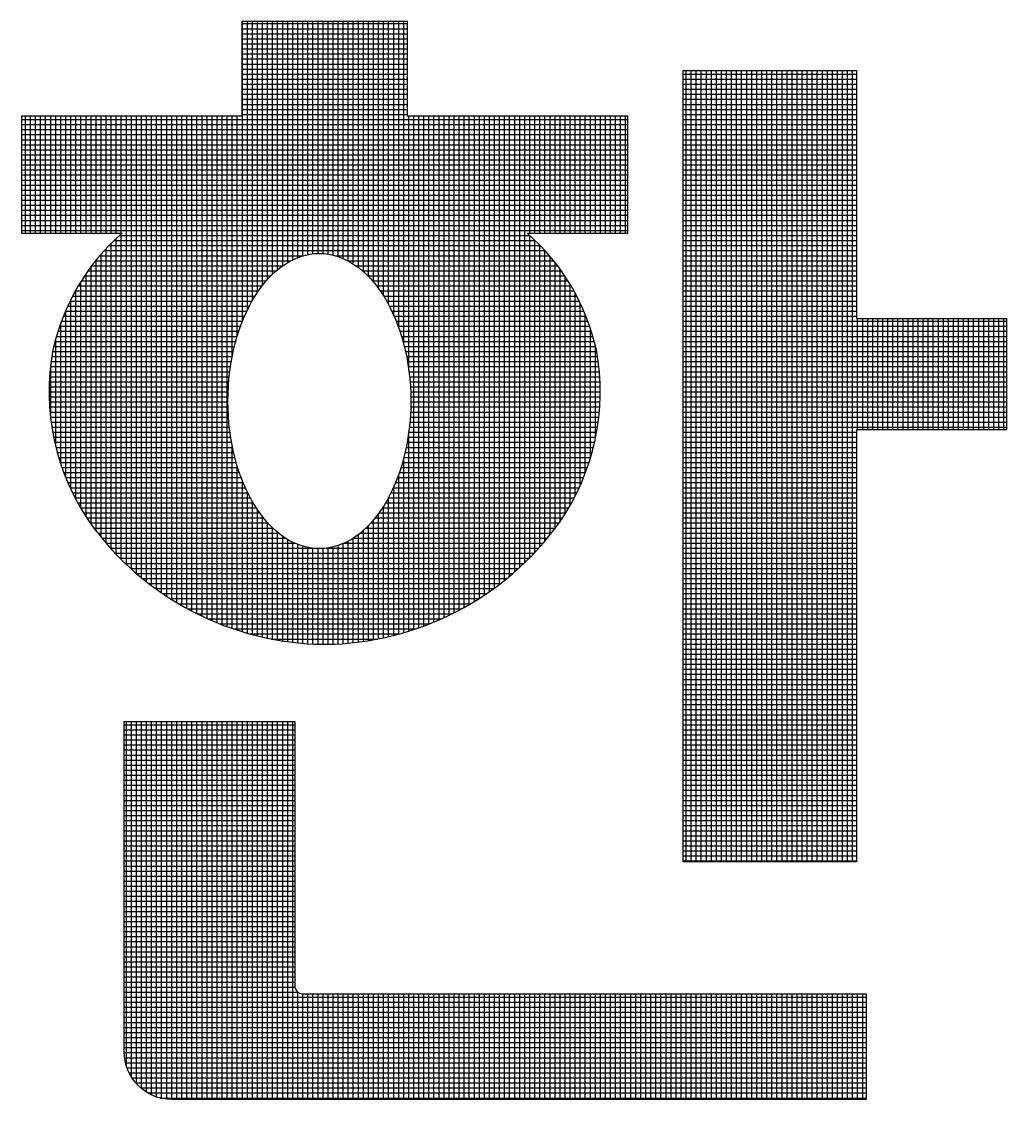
# Model space of a CAD drawing. Extents: x 0 to 841, y 0 to 594.
# Drawn here: x 719.022 to 722.348, y 100.832 to 104.472 of the extents above; entities that cross this region are included whole.
import ezdxf

# ---------------------------------------------------------------- set-up
doc = ezdxf.new("R2010")
doc.units = 0
doc.header["$LTSCALE"] = 7
doc.header["$MEASUREMENT"] = 0
doc.layers.add('한국지역난방기술주식회사 CI', color=7, linetype='Continuous')

# ---------------------------------------------------------------- blocks, each defined once
blk = doc.blocks.new('기술주CI')
at = {"layer": '한국지역난방기술주식회사 CI', "linetype": 'Continuous'}
for p, q in [((1114.3898, 145.542), (1115.4327, 145.542)), ((1114.3932, 143.668), (1114.3932, 145.5551)), ((1114.425, 143.7402), (1114.425, 145.5551)), ((1114.4568, 143.8), (1114.4568, 145.5551)), ((1114.4885, 143.8509), (1114.4885, 145.5551)), ((1114.5203, 143.8946), (1114.5203, 145.5551)), ((1114.552, 143.9325), (1114.552, 145.5551)), ((1114.5837, 143.9652), (1114.5837, 145.5551)), ((1114.6155, 143.9935), (1114.6155, 145.5551)), ((1114.6473, 144.0178), (1114.6473, 145.5551)), ((1114.679, 144.0385), (1114.679, 145.5551)), ((1114.7107, 144.0556), (1114.7107, 145.5551)), ((1114.7425, 144.0696), (1114.7425, 145.5551)), ((1114.7742, 144.0805), (1114.7742, 145.5551)), ((1114.806, 144.0884), (1114.806, 145.5551)), ((1114.8378, 144.0934), (1114.8378, 145.5551)), ((1114.8695, 144.0956), (1114.8695, 145.5551)), ((1114.9012, 144.0949), (1114.9012, 145.5551)), ((1114.933, 144.0914), (1114.933, 145.5551)), ((1114.9648, 144.0851), (1114.9648, 145.5551)), ((1114.9965, 144.0758), (1114.9965, 145.5551)), ((1115.0283, 144.0635), (1115.0283, 145.5551)), ((1115.06, 144.048), (1115.06, 145.5551)), ((1115.0917, 144.0293), (1115.0917, 145.5551)), ((1115.1235, 144.007), (1115.1235, 145.5551)), ((1115.1553, 143.9808), (1115.1553, 145.5551)), ((1115.187, 143.9505), (1115.187, 145.5551)), ((1115.2188, 143.9155), (1115.2188, 145.5551)), ((1115.2505, 143.875), (1115.2505, 145.5551)), ((1115.2822, 143.8281), (1115.2822, 145.5551)), ((1115.314, 143.7733), (1115.314, 145.5551)), ((1115.3458, 143.7083), (1115.3458, 145.5551)), ((1115.3775, 143.6286), (1115.3775, 145.5551)), ((1115.4092, 143.5246), (1115.4092, 145.5551)), ((1114.3898, 145.5103), (1115.4327, 145.5103)), ((1114.3898, 145.4785), (1115.4327, 145.4785)), ((1114.3898, 145.4468), (1115.4327, 145.4468)), ((1114.3898, 145.415), (1115.4327, 145.415)), ((1114.3898, 145.3832), (1115.4327, 145.3832)), ((1114.3898, 145.3515), (1115.4327, 145.3515)), ((1114.3898, 145.3198), (1115.4327, 145.3198)), ((1114.3898, 145.288), (1115.4327, 145.288)), ((1114.3898, 145.2562), (1115.4327, 145.2562)), ((1114.3898, 145.2245), (1115.4327, 145.2245)), ((1117.1689, 145.2245), (1118.2588, 145.2245)), ((1117.1872, 140.2658), (1117.1872, 145.2477)), ((1117.219, 140.2658), (1117.219, 145.2477)), ((1117.2508, 140.2658), (1117.2508, 145.2477)), ((1117.2825, 140.2658), (1117.2825, 145.2477)), ((1117.3142, 140.2658), (1117.3142, 145.2477)), ((1117.346, 140.2658), (1117.346, 145.2477)), ((1117.3778, 140.2658), (1117.3778, 145.2477)), ((1117.4095, 140.2658), (1117.4095, 145.2477)), ((1117.4413, 140.2658), (1117.4413, 145.2477)), ((1117.473, 140.2658), (1117.473, 145.2477)), ((1117.5047, 140.2658), (1117.5047, 145.2477)), ((1117.5365, 140.2658), (1117.5365, 145.2477)), ((1117.5683, 140.2658), (1117.5683, 145.2477)), ((1117.6, 140.2658), (1117.6, 145.2477)), ((1117.6318, 140.2658), (1117.6318, 145.2477)), ((1117.6635, 140.2658), (1117.6635, 145.2477)), ((1117.6952, 140.2658), (1117.6952, 145.2477)), ((1117.727, 140.2658), (1117.727, 145.2477)), ((1117.7588, 140.2658), (1117.7588, 145.2477)), ((1117.7905, 140.2658), (1117.7905, 145.2477)), ((1117.8222, 140.2658), (1117.8222, 145.2477)), ((1117.854, 140.2658), (1117.854, 145.2477)), ((1117.8857, 140.2658), (1117.8857, 145.2477)), ((1117.9175, 140.2658), (1117.9175, 145.2477)), ((1117.9493, 140.2658), (1117.9493, 145.2477)), ((1117.981, 140.2658), (1117.981, 145.2477)), ((1118.0127, 140.2658), (1118.0127, 145.2477)), ((1118.0445, 140.2658), (1118.0445, 145.2477)), ((1118.0763, 140.2658), (1118.0763, 145.2477)), ((1118.108, 140.2658), (1118.108, 145.2477)), ((1118.1398, 140.2658), (1118.1398, 145.2477)), ((1118.1715, 140.2658), (1118.1715, 145.2477)), ((1118.2032, 140.2658), (1118.2032, 145.2477)), ((1118.235, 140.2658), (1118.235, 145.2477)), ((1114.3898, 145.1928), (1115.4327, 145.1928)), ((1114.3898, 145.161), (1115.4327, 145.161)), ((1117.1689, 145.1928), (1118.2588, 145.1928)), ((1117.1689, 145.161), (1118.2588, 145.161)), ((1114.3898, 145.1292), (1115.4327, 145.1292)), ((1114.3898, 145.0975), (1115.4327, 145.0975)), ((1114.3898, 145.0657), (1115.4327, 145.0657)), ((1117.1689, 145.1292), (1118.2588, 145.1292)), ((1117.1689, 145.0975), (1118.2588, 145.0975)), ((1117.1689, 145.0657), (1118.2588, 145.0657)), ((1114.3898, 145.034), (1115.4327, 145.034)), ((1114.3898, 145.0023), (1115.4327, 145.0023)), ((1117.1689, 145.034), (1118.2588, 145.034)), ((1117.1689, 145.0023), (1118.2588, 145.0023)), ((1113.0033, 144.9387), (1116.8192, 144.9387)), ((1113.028, 144.223), (1113.028, 144.9587)), ((1113.0597, 144.223), (1113.0597, 144.9587)), ((1113.0915, 144.223), (1113.0915, 144.9587)), ((1113.1233, 144.223), (1113.1233, 144.9587)), ((1113.155, 144.223), (1113.155, 144.9587)), ((1113.1867, 144.223), (1113.1867, 144.9587)), ((1113.2185, 144.223), (1113.2185, 144.9587)), ((1113.2503, 144.223), (1113.2503, 144.9587)), ((1113.282, 144.223), (1113.282, 144.9587)), ((1113.3138, 144.223), (1113.3138, 144.9587)), ((1113.3455, 144.223), (1113.3455, 144.9587)), ((1113.3772, 144.223), (1113.3772, 144.9587)), ((1113.409, 144.223), (1113.409, 144.9587)), ((1113.4408, 144.223), (1113.4408, 144.9587)), ((1113.4725, 144.223), (1113.4725, 144.9587)), ((1113.5042, 144.223), (1113.5042, 144.9587)), ((1113.536, 144.223), (1113.536, 144.9587)), ((1113.5677, 144.223), (1113.5677, 144.9587)), ((1113.5995, 144.223), (1113.5995, 144.9587)), ((1113.6313, 144.223), (1113.6313, 144.9587)), ((1113.663, 142.1383), (1113.663, 144.9587)), ((1113.6947, 142.109), (1113.6947, 144.9587)), ((1113.7265, 142.081), (1113.7265, 144.9587)), ((1113.7583, 142.0542), (1113.7583, 144.9587)), ((1113.79, 142.0286), (1113.79, 144.9587)), ((1113.8218, 142.0042), (1113.8218, 144.9587)), ((1113.8535, 141.9808), (1113.8535, 144.9587)), ((1113.8852, 141.9585), (1113.8852, 144.9587)), ((1113.917, 141.9371), (1113.917, 144.9587)), ((1113.9488, 141.9167), (1113.9488, 144.9587)), ((1113.9805, 141.8972), (1113.9805, 144.9587)), ((1114.0122, 141.8786), (1114.0122, 144.9587)), ((1114.044, 141.8608), (1114.044, 144.9587)), ((1114.0757, 141.8438), (1114.0757, 144.9587)), ((1114.1075, 141.8276), (1114.1075, 144.9587)), ((1114.1393, 141.8122), (1114.1393, 144.9587)), ((1114.171, 141.7975), (1114.171, 144.9587)), ((1114.2027, 141.7835), (1114.2027, 144.9587)), ((1114.2345, 141.7703), (1114.2345, 144.9587)), ((1114.2662, 141.7577), (1114.2662, 144.9587)), ((1114.298, 141.7458), (1114.298, 144.9587)), ((1114.3298, 143.4506), (1114.3298, 144.9587)), ((1114.3615, 143.5773), (1114.3615, 144.9587)), ((1114.3898, 144.9705), (1115.4327, 144.9705)), ((1115.441, 143.3608), (1115.441, 144.9587)), ((1115.4727, 141.7279), (1115.4727, 144.9587)), ((1115.5045, 141.7387), (1115.5045, 144.9587)), ((1115.5363, 141.7502), (1115.5363, 144.9587)), ((1115.568, 141.7623), (1115.568, 144.9587)), ((1115.5997, 141.7751), (1115.5997, 144.9587)), ((1115.6315, 141.7886), (1115.6315, 144.9587)), ((1115.6633, 141.8029), (1115.6633, 144.9587)), ((1115.695, 141.8178), (1115.695, 144.9587)), ((1115.7268, 141.8335), (1115.7268, 144.9587)), ((1115.7585, 141.85), (1115.7585, 144.9587)), ((1115.7902, 141.8673), (1115.7902, 144.9587)), ((1115.822, 141.8854), (1115.822, 144.9587)), ((1115.8538, 141.9044), (1115.8538, 144.9587)), ((1115.8855, 141.9242), (1115.8855, 144.9587)), ((1115.9172, 141.945), (1115.9172, 144.9587)), ((1115.949, 141.9667), (1115.949, 144.9587)), ((1115.9807, 141.9894), (1115.9807, 144.9587)), ((1116.0125, 142.0132), (1116.0125, 144.9587)), ((1116.0443, 142.038), (1116.0443, 144.9587)), ((1116.076, 142.064), (1116.076, 144.9587)), ((1116.1077, 142.0912), (1116.1077, 144.9587)), ((1116.1395, 142.1197), (1116.1395, 144.9587)), ((1116.1713, 142.1496), (1116.1713, 144.9587)), ((1116.203, 144.223), (1116.203, 144.9587)), ((1116.2348, 144.223), (1116.2348, 144.9587)), ((1116.2665, 144.223), (1116.2665, 144.9587)), ((1116.2982, 144.223), (1116.2982, 144.9587)), ((1116.33, 144.223), (1116.33, 144.9587)), ((1116.3618, 144.223), (1116.3618, 144.9587)), ((1116.3935, 144.223), (1116.3935, 144.9587)), ((1116.4253, 144.223), (1116.4253, 144.9587)), ((1116.457, 144.223), (1116.457, 144.9587)), ((1116.4887, 144.223), (1116.4887, 144.9587)), ((1116.5205, 144.223), (1116.5205, 144.9587)), ((1116.5523, 144.223), (1116.5523, 144.9587)), ((1116.584, 144.223), (1116.584, 144.9587)), ((1116.6157, 144.223), (1116.6157, 144.9587)), ((1116.6475, 144.223), (1116.6475, 144.9587)), ((1116.6792, 144.223), (1116.6792, 144.9587)), ((1116.711, 144.223), (1116.711, 144.9587)), ((1116.7428, 144.223), (1116.7428, 144.9587)), ((1116.7745, 144.223), (1116.7745, 144.9587)), ((1116.8062, 144.223), (1116.8062, 144.9587)), ((1117.1689, 144.9705), (1118.2588, 144.9705)), ((1117.1689, 144.9387), (1118.2588, 144.9387)), ((1113.0033, 144.907), (1116.8192, 144.907)), ((1113.0033, 144.8753), (1116.8192, 144.8753)), ((1117.1689, 144.907), (1118.2588, 144.907)), ((1117.1689, 144.8753), (1118.2588, 144.8753)), ((1113.0033, 144.8435), (1116.8192, 144.8435)), ((1113.0033, 144.8117), (1116.8192, 144.8117)), ((1117.1689, 144.8435), (1118.2588, 144.8435)), ((1117.1689, 144.8117), (1118.2588, 144.8117)), ((1113.0033, 144.78), (1116.8192, 144.78)), ((1113.0033, 144.7482), (1116.8192, 144.7482)), ((1117.1689, 144.78), (1118.2588, 144.78)), ((1117.1689, 144.7482), (1118.2588, 144.7482)), ((1113.0033, 144.7165), (1116.8192, 144.7165)), ((1113.0033, 144.6848), (1116.8192, 144.6848)), ((1117.1689, 144.7165), (1118.2588, 144.7165)), ((1117.1689, 144.6848), (1118.2588, 144.6848)), ((1113.0033, 144.653), (1116.8192, 144.653)), ((1113.0033, 144.6212), (1116.8192, 144.6212)), ((1113.0033, 144.5895), (1116.8192, 144.5895)), ((1117.1689, 144.653), (1118.2588, 144.653)), ((1117.1689, 144.6212), (1118.2588, 144.6212)), ((1117.1689, 144.5895), (1118.2588, 144.5895)), ((1113.0033, 144.5578), (1116.8192, 144.5578)), ((1113.0033, 144.526), (1116.8192, 144.526)), ((1117.1689, 144.5578), (1118.2588, 144.5578)), ((1117.1689, 144.526), (1118.2588, 144.526)), ((1113.0033, 144.4942), (1116.8192, 144.4942)), ((1113.0033, 144.4625), (1116.8192, 144.4625)), ((1117.1689, 144.4942), (1118.2588, 144.4942)), ((1117.1689, 144.4625), (1118.2588, 144.4625)), ((1113.0033, 144.4308), (1116.8192, 144.4308)), ((1113.0033, 144.399), (1116.8192, 144.399)), ((1117.1689, 144.4308), (1118.2588, 144.4308)), ((1117.1689, 144.399), (1118.2588, 144.399)), ((1113.0033, 144.3673), (1116.8192, 144.3673)), ((1113.0033, 144.3355), (1116.8192, 144.3355)), ((1117.1689, 144.3673), (1118.2588, 144.3673)), ((1117.1689, 144.3355), (1118.2588, 144.3355)), ((1113.0033, 144.3037), (1116.8192, 144.3037)), ((1113.0033, 144.272), (1116.8192, 144.272)), ((1117.1689, 144.3037), (1118.2588, 144.3037)), ((1117.1689, 144.272), (1118.2588, 144.272)), ((1113.0033, 144.2403), (1116.8192, 144.2403)), ((1113.5995, 142.2015), (1113.5995, 144.1899)), ((1113.6197, 144.2085), (1116.2028, 144.2085)), ((1113.6313, 142.1691), (1113.6313, 144.2188)), ((1116.203, 142.181), (1116.203, 144.2083)), ((1117.1689, 144.2403), (1118.2588, 144.2403)), ((1117.1689, 144.2085), (1118.2588, 144.2085)), ((1113.5241, 144.1133), (1116.2983, 144.1133)), ((1113.536, 142.2713), (1113.536, 144.1262)), ((1113.5539, 144.145), (1116.2685, 144.145)), ((1113.5677, 142.2355), (1113.5677, 144.1591)), ((1113.5857, 144.1767), (1116.2368, 144.1767)), ((1116.2348, 142.2139), (1116.2348, 144.1787)), ((1116.2665, 142.2486), (1116.2665, 144.1471)), ((1116.2982, 142.2851), (1116.2982, 144.1134)), ((1117.1689, 144.1767), (1118.2588, 144.1767)), ((1117.1689, 144.145), (1118.2588, 144.145)), ((1117.1689, 144.1133), (1118.2588, 144.1133)), ((1113.4698, 144.0498), (1114.6991, 144.0498)), ((1113.4725, 142.349), (1113.4725, 144.0531)), ((1113.4961, 144.0815), (1114.7777, 144.0815)), ((1113.5042, 142.309), (1113.5042, 144.0909)), ((1114.9782, 144.0815), (1116.3263, 144.0815)), ((1115.0568, 144.0498), (1116.3526, 144.0498)), ((1116.33, 142.3236), (1116.33, 144.0772)), ((1117.1689, 144.0815), (1118.2588, 144.0815)), ((1117.1689, 144.0498), (1118.2588, 144.0498)), ((1113.4218, 143.9862), (1114.6069, 143.9862)), ((1113.4408, 142.3913), (1113.4408, 144.0123)), ((1113.4451, 144.018), (1114.6475, 144.018)), ((1115.1084, 144.018), (1116.3774, 144.018)), ((1115.1491, 143.9862), (1116.4007, 143.9862)), ((1116.3618, 142.3644), (1116.3618, 144.0383)), ((1116.3935, 142.4079), (1116.3935, 143.9962)), ((1117.1689, 144.018), (1118.2588, 144.018)), ((1117.1689, 143.9862), (1118.2588, 143.9862)), ((1113.3772, 142.4893), (1113.3772, 143.9196)), ((1113.3792, 143.9228), (1114.5434, 143.9228)), ((1113.3999, 143.9545), (1114.5728, 143.9545)), ((1113.409, 142.4379), (1113.409, 143.968)), ((1115.1831, 143.9545), (1116.4226, 143.9545)), ((1115.2125, 143.9228), (1116.4432, 143.9228)), ((1116.4253, 142.4565), (1116.4253, 143.9505)), ((1117.1689, 143.9545), (1118.2588, 143.9545)), ((1117.1689, 143.9228), (1118.2588, 143.9228)), ((1113.3415, 143.8592), (1114.4942, 143.8592)), ((1113.3455, 142.5461), (1113.3455, 143.8663)), ((1113.3598, 143.891), (1114.5174, 143.891)), ((1115.2385, 143.891), (1116.4626, 143.891)), ((1115.2617, 143.8592), (1116.4809, 143.8592)), ((1116.457, 142.5098), (1116.457, 143.9004)), ((1116.4887, 142.5689), (1116.4887, 143.845)), ((1117.1689, 143.891), (1118.2588, 143.891)), ((1117.1689, 143.8592), (1118.2588, 143.8592)), ((1113.3083, 143.7958), (1114.4543, 143.7958)), ((1113.3138, 142.6097), (1113.3138, 143.8067)), ((1113.3244, 143.8275), (1114.4733, 143.8275)), ((1115.2826, 143.8275), (1116.498, 143.8275)), ((1115.3016, 143.7958), (1116.5141, 143.7958)), ((1116.5205, 142.6355), (1116.5205, 143.7826)), ((1117.1689, 143.8275), (1118.2588, 143.8275)), ((1117.1689, 143.7958), (1118.2588, 143.7958)), ((1113.2791, 143.7323), (1114.4212, 143.7323)), ((1113.282, 142.6825), (1113.282, 143.7389)), ((1113.2932, 143.764), (1114.437, 143.764)), ((1115.3189, 143.764), (1116.5292, 143.764)), ((1115.3347, 143.7323), (1116.5433, 143.7323)), ((1116.5523, 142.7127), (1116.5523, 143.7109)), ((1117.1689, 143.764), (1118.2588, 143.764)), ((1117.1689, 143.7323), (1118.2588, 143.7323)), ((1113.2503, 142.769), (1113.2503, 143.6591)), ((1113.2538, 143.6687), (1114.3935, 143.6687)), ((1113.266, 143.7005), (1114.4068, 143.7005)), ((1115.3492, 143.7005), (1116.5564, 143.7005)), ((1115.3624, 143.6687), (1116.5687, 143.6687)), ((1117.1689, 143.7005), (1118.2588, 143.7005)), ((1117.1689, 143.6687), (1119.2035, 143.6687)), ((1118.2668, 142.9855), (1118.2668, 143.6863)), ((1118.2985, 142.9855), (1118.2985, 143.6863)), ((1118.3302, 142.9855), (1118.3302, 143.6863)), ((1118.362, 142.9855), (1118.362, 143.6863)), ((1118.3937, 142.9855), (1118.3937, 143.6863)), ((1118.4255, 142.9855), (1118.4255, 143.6863)), ((1118.4573, 142.9855), (1118.4573, 143.6863)), ((1118.489, 142.9855), (1118.489, 143.6863)), ((1118.5207, 142.9855), (1118.5207, 143.6863)), ((1118.5525, 142.9855), (1118.5525, 143.6863)), ((1118.5843, 142.9855), (1118.5843, 143.6863)), ((1118.616, 142.9855), (1118.616, 143.6863)), ((1118.6478, 142.9855), (1118.6478, 143.6863)), ((1118.6795, 142.9855), (1118.6795, 143.6863)), ((1118.7112, 142.9855), (1118.7112, 143.6863)), ((1118.743, 142.9855), (1118.743, 143.6863)), ((1118.7748, 142.9855), (1118.7748, 143.6863)), ((1118.8065, 142.9855), (1118.8065, 143.6863)), ((1118.8383, 142.9855), (1118.8383, 143.6863)), ((1118.87, 142.9855), (1118.87, 143.6863)), ((1118.9017, 142.9855), (1118.9017, 143.6863)), ((1118.9335, 142.9855), (1118.9335, 143.6863)), ((1118.9653, 142.9855), (1118.9653, 143.6863)), ((1118.997, 142.9855), (1118.997, 143.6863)), ((1119.0287, 142.9855), (1119.0287, 143.6863)), ((1119.0605, 142.9855), (1119.0605, 143.6863)), ((1119.0922, 142.9855), (1119.0922, 143.6863)), ((1119.124, 142.9855), (1119.124, 143.6863)), ((1119.1558, 142.9855), (1119.1558, 143.6863)), ((1119.1875, 142.9855), (1119.1875, 143.6863)), ((1113.2224, 143.5735), (1114.3603, 143.5735)), ((1113.232, 143.6053), (1114.3704, 143.6053)), ((1113.2424, 143.637), (1114.3814, 143.637)), ((1115.3745, 143.637), (1116.58, 143.637)), ((1115.3855, 143.6053), (1116.5904, 143.6053)), ((1115.3956, 143.5735), (1116.6, 143.5735)), ((1116.584, 142.8063), (1116.584, 143.6251)), ((1117.1689, 143.637), (1119.2035, 143.637)), ((1117.1689, 143.6053), (1119.2035, 143.6053)), ((1117.1689, 143.5735), (1119.2035, 143.5735)), ((1113.2057, 143.51), (1114.343, 143.51)), ((1113.2136, 143.5417), (1114.3512, 143.5417)), ((1113.2185, 142.8791), (1113.2185, 143.5598)), ((1115.4047, 143.5417), (1116.6088, 143.5417)), ((1115.413, 143.51), (1116.6168, 143.51)), ((1116.6157, 142.9313), (1116.6157, 143.5143)), ((1117.1689, 143.5417), (1119.2035, 143.5417)), ((1117.1689, 143.51), (1119.2035, 143.51)), ((1113.1936, 143.4465), (1114.3289, 143.4465)), ((1113.1989, 143.4783), (1114.3355, 143.4783)), ((1115.4204, 143.4783), (1116.6236, 143.4783)), ((1115.427, 143.4465), (1116.6288, 143.4465)), ((1117.1689, 143.4783), (1119.2035, 143.4783)), ((1117.1689, 143.4465), (1119.2035, 143.4465)), ((1113.1852, 143.383), (1114.318, 143.383)), ((1113.1867, 143.0538), (1113.1867, 143.3963)), ((1113.1891, 143.4147), (1114.3231, 143.4147)), ((1115.4328, 143.4147), (1116.6334, 143.4147)), ((1115.4379, 143.383), (1116.6372, 143.383)), ((1117.1689, 143.4147), (1119.2035, 143.4147)), ((1117.1689, 143.383), (1119.2035, 143.383)), ((1113.1797, 143.3195), (1114.31, 143.3195)), ((1113.1821, 143.3512), (1114.3137, 143.3512)), ((1115.4422, 143.3512), (1116.6403, 143.3512)), ((1115.4459, 143.3195), (1116.6428, 143.3195)), ((1117.1689, 143.3512), (1119.2035, 143.3512)), ((1117.1689, 143.3195), (1119.2035, 143.3195)), ((1113.1769, 143.256), (1114.3049, 143.256)), ((1113.178, 143.2878), (1114.3071, 143.2878)), ((1115.4488, 143.2878), (1116.6445, 143.2878)), ((1115.4511, 143.256), (1116.6455, 143.256)), ((1117.1689, 143.2878), (1119.2035, 143.2878)), ((1117.1689, 143.256), (1119.2035, 143.256)), ((1113.1766, 143.2242), (1114.3033, 143.2242)), ((1113.177, 143.1925), (1114.3024, 143.1925)), ((1115.4526, 143.2242), (1116.6458, 143.2242)), ((1115.4535, 143.1925), (1116.6455, 143.1925)), ((1117.1689, 143.2242), (1119.2035, 143.2242)), ((1117.1689, 143.1925), (1119.2035, 143.1925)), ((1113.178, 143.1608), (1114.3022, 143.1608)), ((1113.1798, 143.129), (1114.3027, 143.129)), ((1113.1822, 143.0972), (1114.3038, 143.0972)), ((1115.4521, 143.0972), (1116.6402, 143.0972)), ((1115.4533, 143.129), (1116.6426, 143.129)), ((1115.4537, 143.1608), (1116.6444, 143.1608)), ((1117.1689, 143.1608), (1119.2035, 143.1608)), ((1117.1689, 143.129), (1119.2035, 143.129)), ((1117.1689, 143.0972), (1119.2035, 143.0972)), ((1113.1854, 143.0655), (1114.3056, 143.0655)), ((1113.1893, 143.0337), (1114.3081, 143.0337)), ((1115.4478, 143.0337), (1116.6332, 143.0337)), ((1115.4503, 143.0655), (1116.637, 143.0655)), ((1117.1689, 143.0655), (1119.2035, 143.0655)), ((1117.1689, 143.0337), (1119.2035, 143.0337)), ((1113.1939, 143.002), (1114.3113, 143.002)), ((1113.1992, 142.9703), (1114.3152, 142.9703)), ((1115.4407, 142.9703), (1116.6233, 142.9703)), ((1115.441, 141.7177), (1115.441, 142.9722)), ((1115.4446, 143.002), (1116.6286, 143.002)), ((1117.1689, 143.002), (1119.2035, 143.002)), ((1117.1689, 142.9703), (1118.2588, 142.9703)), ((1113.2052, 142.9385), (1114.3198, 142.9385)), ((1113.212, 142.9067), (1114.3251, 142.9067)), ((1115.4308, 142.9067), (1116.6104, 142.9067)), ((1115.4361, 142.9385), (1116.6172, 142.9385)), ((1117.1689, 142.9385), (1118.2588, 142.9385)), ((1117.1689, 142.9067), (1118.2588, 142.9067)), ((1113.2195, 142.875), (1114.3313, 142.875)), ((1113.2278, 142.8433), (1114.3382, 142.8433)), ((1114.3298, 141.7346), (1114.3298, 142.8825)), ((1115.4178, 142.8433), (1116.5946, 142.8433)), ((1115.4247, 142.875), (1116.6029, 142.875)), ((1117.1689, 142.875), (1118.2588, 142.875)), ((1117.1689, 142.8433), (1118.2588, 142.8433)), ((1113.2369, 142.8115), (1114.3459, 142.8115)), ((1113.2467, 142.7797), (1114.3544, 142.7797)), ((1114.3615, 141.724), (1114.3615, 142.7558)), ((1115.4015, 142.7797), (1116.5757, 142.7797)), ((1115.4092, 141.7081), (1115.4092, 142.8084)), ((1115.41, 142.8115), (1116.5856, 142.8115)), ((1117.1689, 142.8115), (1118.2588, 142.8115)), ((1117.1689, 142.7797), (1118.2588, 142.7797)), ((1113.2574, 142.748), (1114.3639, 142.748)), ((1113.2689, 142.7163), (1114.3743, 142.7163)), ((1115.3775, 141.6992), (1115.3775, 142.7045)), ((1115.3816, 142.7163), (1116.5536, 142.7163)), ((1115.392, 142.748), (1116.5651, 142.748)), ((1117.1689, 142.748), (1118.2588, 142.748)), ((1117.1689, 142.7163), (1118.2588, 142.7163)), ((1113.2812, 142.6845), (1114.3857, 142.6845)), ((1113.2944, 142.6528), (1114.3982, 142.6528)), ((1113.3085, 142.621), (1114.4119, 142.621)), ((1114.3932, 141.7141), (1114.3932, 142.6651)), ((1115.344, 142.621), (1116.5139, 142.621)), ((1115.3458, 141.6909), (1115.3458, 142.6248)), ((1115.3577, 142.6528), (1116.528, 142.6528)), ((1115.3702, 142.6845), (1116.5412, 142.6845)), ((1117.1689, 142.6845), (1118.2588, 142.6845)), ((1117.1689, 142.6528), (1118.2588, 142.6528)), ((1117.1689, 142.621), (1118.2588, 142.621)), ((1113.3235, 142.5892), (1114.4268, 142.5892)), ((1113.3395, 142.5575), (1114.4431, 142.5575)), ((1114.425, 141.7047), (1114.425, 142.5929)), ((1115.3128, 142.5575), (1116.4829, 142.5575)), ((1115.314, 141.6832), (1115.314, 142.5598)), ((1115.3291, 142.5892), (1116.4989, 142.5892)), ((1117.1689, 142.5892), (1118.2588, 142.5892)), ((1117.1689, 142.5575), (1118.2588, 142.5575)), ((1113.3565, 142.5258), (1114.461, 142.5258)), ((1113.3745, 142.494), (1114.4807, 142.494)), ((1114.4568, 141.696), (1114.4568, 142.5331)), ((1115.2752, 142.494), (1116.4479, 142.494)), ((1115.2822, 141.676), (1115.2822, 142.505)), ((1115.2949, 142.5258), (1116.4659, 142.5258)), ((1117.1689, 142.5258), (1118.2588, 142.5258)), ((1117.1689, 142.494), (1118.2588, 142.494)), ((1113.3936, 142.4622), (1114.5024, 142.4622)), ((1113.4138, 142.4305), (1114.5266, 142.4305)), ((1114.4885, 141.6879), (1114.4885, 142.4822)), ((1114.5203, 141.6805), (1114.5203, 142.4385)), ((1115.2188, 141.6636), (1115.2188, 142.4176)), ((1115.2293, 142.4305), (1116.4086, 142.4305)), ((1115.2505, 141.6695), (1115.2505, 142.4581)), ((1115.2535, 142.4622), (1116.4288, 142.4622)), ((1117.1689, 142.4622), (1118.2588, 142.4622)), ((1117.1689, 142.4305), (1118.2588, 142.4305)), ((1113.4354, 142.3988), (1114.5537, 142.3988)), ((1113.4587, 142.367), (1114.5846, 142.367)), ((1114.552, 141.6735), (1114.552, 142.4006)), ((1114.5837, 141.6672), (1114.5837, 142.3679)), ((1115.1553, 141.6534), (1115.1553, 142.3523)), ((1115.1713, 142.367), (1116.3637, 142.367)), ((1115.187, 141.6582), (1115.187, 142.3826)), ((1115.2022, 142.3988), (1116.3871, 142.3988)), ((1117.1689, 142.3988), (1118.2588, 142.3988)), ((1117.1689, 142.367), (1118.2588, 142.367)), ((1113.4832, 142.3353), (1114.6208, 142.3353)), ((1113.5088, 142.3035), (1114.6647, 142.3035)), ((1114.6155, 141.6615), (1114.6155, 142.3395)), ((1114.6473, 141.6563), (1114.6473, 142.3153)), ((1114.679, 141.6517), (1114.679, 142.2946)), ((1115.06, 141.6423), (1115.06, 142.2851)), ((1115.0912, 142.3035), (1116.3136, 142.3035)), ((1115.0917, 141.6454), (1115.0917, 142.3038)), ((1115.1235, 141.6491), (1115.1235, 142.3261)), ((1115.1351, 142.3353), (1116.3392, 142.3353)), ((1117.1689, 142.3353), (1118.2588, 142.3353)), ((1117.1689, 142.3035), (1118.2588, 142.3035)), ((1113.5356, 142.2717), (1114.7229, 142.2717)), ((1113.5637, 142.24), (1114.8349, 142.24)), ((1114.7107, 141.6477), (1114.7107, 142.2774)), ((1114.7425, 141.6442), (1114.7425, 142.2635)), ((1114.7742, 141.6413), (1114.7742, 142.2526)), ((1114.806, 141.6389), (1114.806, 142.2447)), ((1114.8378, 141.6371), (1114.8378, 142.2397)), ((1114.8695, 141.6358), (1114.8695, 142.2375)), ((1114.9012, 141.6351), (1114.9012, 142.2382)), ((1114.921, 142.24), (1116.2588, 142.24)), ((1114.933, 141.6353), (1114.933, 142.2417)), ((1114.9648, 141.6363), (1114.9648, 142.248)), ((1114.9965, 141.6377), (1114.9965, 142.2573)), ((1115.0283, 141.6397), (1115.0283, 142.2696)), ((1115.0331, 142.2717), (1116.2868, 142.2717)), ((1117.1689, 142.2717), (1118.2588, 142.2717)), ((1117.1689, 142.24), (1118.2588, 142.24)), ((1113.5931, 142.2083), (1116.2294, 142.2083)), ((1113.6239, 142.1765), (1116.1985, 142.1765)), ((1113.6563, 142.1447), (1116.1662, 142.1447)), ((1117.1689, 142.2083), (1118.2588, 142.2083)), ((1117.1689, 142.1765), (1118.2588, 142.1765)), ((1117.1689, 142.1447), (1118.2588, 142.1447)), ((1113.6903, 142.113), (1116.1321, 142.113)), ((1113.7262, 142.0813), (1116.0963, 142.0813)), ((1117.1689, 142.113), (1118.2588, 142.113)), ((1117.1689, 142.0813), (1118.2588, 142.0813)), ((1113.764, 142.0495), (1116.0585, 142.0495)), ((1113.804, 142.0177), (1116.0185, 142.0177)), ((1117.1689, 142.0495), (1118.2588, 142.0495)), ((1117.1689, 142.0177), (1118.2588, 142.0177)), ((1113.8464, 141.986), (1115.9761, 141.986)), ((1113.8915, 141.9542), (1115.931, 141.9542)), ((1117.1689, 141.986), (1118.2588, 141.986)), ((1117.1689, 141.9542), (1118.2588, 141.9542)), ((1113.9396, 141.9225), (1115.8828, 141.9225)), ((1113.9914, 141.8908), (1115.8311, 141.8908)), ((1117.1689, 141.9225), (1118.2588, 141.9225)), ((1117.1689, 141.8908), (1118.2588, 141.8908)), ((1114.0473, 141.859), (1115.7752, 141.859)), ((1114.1082, 141.8272), (1115.7142, 141.8272)), ((1117.1689, 141.859), (1118.2588, 141.859)), ((1117.1689, 141.8272), (1118.2588, 141.8272)), ((1114.1754, 141.7955), (1115.647, 141.7955)), ((1114.2508, 141.7638), (1115.5717, 141.7638)), ((1117.1689, 141.7955), (1118.2588, 141.7955)), ((1117.1689, 141.7638), (1118.2588, 141.7638)), ((1114.3373, 141.732), (1115.4851, 141.732)), ((1114.4411, 141.7002), (1115.3813, 141.7002)), ((1117.1689, 141.732), (1118.2588, 141.732)), ((1117.1689, 141.7002), (1118.2588, 141.7002)), ((1114.5771, 141.6685), (1115.2453, 141.6685)), ((1114.8455, 141.6367), (1114.9769, 141.6367)), ((1117.1689, 141.6685), (1118.2588, 141.6685)), ((1117.1689, 141.6367), (1118.2588, 141.6367)), ((1117.1689, 141.605), (1118.2588, 141.605)), ((1117.1689, 141.5733), (1118.2588, 141.5733)), ((1117.1689, 141.5415), (1118.2588, 141.5415)), ((1117.1689, 141.5097), (1118.2588, 141.5097)), ((1117.1689, 141.478), (1118.2588, 141.478)), ((1117.1689, 141.4463), (1118.2588, 141.4463)), ((1117.1689, 141.4145), (1118.2588, 141.4145)), ((1117.1689, 141.3827), (1118.2588, 141.3827)), ((1117.1689, 141.351), (1118.2588, 141.351)), ((1117.1689, 141.3192), (1118.2588, 141.3192)), ((1117.1689, 141.2875), (1118.2588, 141.2875)), ((1117.1689, 141.2558), (1118.2588, 141.2558)), ((1117.1689, 141.224), (1118.2588, 141.224)), ((1113.6491, 141.1288), (1114.7233, 141.1288)), ((1113.663, 138.98), (1113.663, 141.1501)), ((1113.6947, 138.9111), (1113.6947, 141.1501)), ((1113.7265, 138.8691), (1113.7265, 141.1501)), ((1113.7583, 138.8387), (1113.7583, 141.1501)), ((1113.79, 138.8159), (1113.79, 141.1501)), ((1113.8218, 138.7986), (1113.8218, 141.1501)), ((1113.8535, 138.7858), (1113.8535, 141.1501)), ((1113.8852, 138.7771), (1113.8852, 141.1501)), ((1113.917, 138.7719), (1113.917, 141.1501)), ((1113.9488, 138.7702), (1113.9488, 141.1501)), ((1113.9805, 138.7702), (1113.9805, 141.1501)), ((1114.0122, 138.7702), (1114.0122, 141.1501)), ((1114.044, 138.7702), (1114.044, 141.1501)), ((1114.0757, 138.7702), (1114.0757, 141.1501)), ((1114.1075, 138.7702), (1114.1075, 141.1501)), ((1114.1393, 138.7702), (1114.1393, 141.1501)), ((1114.171, 138.7702), (1114.171, 141.1501)), ((1114.2027, 138.7702), (1114.2027, 141.1501)), ((1114.2345, 138.7702), (1114.2345, 141.1501)), ((1114.2662, 138.7702), (1114.2662, 141.1501)), ((1114.298, 138.7702), (1114.298, 141.1501)), ((1114.3298, 138.7702), (1114.3298, 141.1501)), ((1114.3615, 138.7702), (1114.3615, 141.1501)), ((1114.3932, 138.7702), (1114.3932, 141.1501)), ((1114.425, 138.7702), (1114.425, 141.1501)), ((1114.4568, 138.7702), (1114.4568, 141.1501)), ((1114.4885, 138.7702), (1114.4885, 141.1501)), ((1114.5203, 138.7702), (1114.5203, 141.1501)), ((1114.552, 138.7702), (1114.552, 141.1501)), ((1114.5837, 138.7702), (1114.5837, 141.1501)), ((1114.6155, 138.7702), (1114.6155, 141.1501)), ((1114.6473, 138.7702), (1114.6473, 141.1501)), ((1114.679, 138.7702), (1114.679, 141.1501)), ((1114.7107, 138.7702), (1114.7107, 141.1501)), ((1117.1689, 141.1922), (1118.2588, 141.1922)), ((1117.1689, 141.1605), (1118.2588, 141.1605)), ((1117.1689, 141.1288), (1118.2588, 141.1288)), ((1113.6491, 141.097), (1114.7233, 141.097)), ((1113.6491, 141.0652), (1114.7233, 141.0652)), ((1117.1689, 141.097), (1118.2588, 141.097)), ((1117.1689, 141.0652), (1118.2588, 141.0652)), ((1113.6491, 141.0335), (1114.7233, 141.0335)), ((1113.6491, 141.0018), (1114.7233, 141.0018)), ((1117.1689, 141.0335), (1118.2588, 141.0335)), ((1117.1689, 141.0018), (1118.2588, 141.0018)), ((1113.6491, 140.97), (1114.7233, 140.97)), ((1113.6491, 140.9383), (1114.7233, 140.9383)), ((1117.1689, 140.97), (1118.2588, 140.97)), ((1117.1689, 140.9383), (1118.2588, 140.9383)), ((1113.6491, 140.9065), (1114.7233, 140.9065)), ((1113.6491, 140.8747), (1114.7233, 140.8747)), ((1117.1689, 140.9065), (1118.2588, 140.9065)), ((1117.1689, 140.8747), (1118.2588, 140.8747)), ((1113.6491, 140.843), (1114.7233, 140.843)), ((1113.6491, 140.8113), (1114.7233, 140.8113)), ((1117.1689, 140.843), (1118.2588, 140.843)), ((1117.1689, 140.8113), (1118.2588, 140.8113)), ((1113.6491, 140.7795), (1114.7233, 140.7795)), ((1113.6491, 140.7477), (1114.7233, 140.7477)), ((1117.1689, 140.7795), (1118.2588, 140.7795)), ((1117.1689, 140.7477), (1118.2588, 140.7477)), ((1113.6491, 140.716), (1114.7233, 140.716)), ((1113.6491, 140.6843), (1114.7233, 140.6843)), ((1113.6491, 140.6525), (1114.7233, 140.6525)), ((1117.1689, 140.716), (1118.2588, 140.716)), ((1117.1689, 140.6843), (1118.2588, 140.6843)), ((1117.1689, 140.6525), (1118.2588, 140.6525)), ((1113.6491, 140.6208), (1114.7233, 140.6208)), ((1113.6491, 140.589), (1114.7233, 140.589)), ((1117.1689, 140.6208), (1118.2588, 140.6208)), ((1117.1689, 140.589), (1118.2588, 140.589)), ((1113.6491, 140.5572), (1114.7233, 140.5572)), ((1113.6491, 140.5255), (1114.7233, 140.5255)), ((1117.1689, 140.5572), (1118.2588, 140.5572)), ((1117.1689, 140.5255), (1118.2588, 140.5255)), ((1113.6491, 140.4938), (1114.7233, 140.4938)), ((1113.6491, 140.462), (1114.7233, 140.462)), ((1117.1689, 140.4938), (1118.2588, 140.4938)), ((1117.1689, 140.462), (1118.2588, 140.462)), ((1113.6491, 140.4302), (1114.7233, 140.4302)), ((1113.6491, 140.3985), (1114.7233, 140.3985)), ((1117.1689, 140.4302), (1118.2588, 140.4302)), ((1117.1689, 140.3985), (1118.2588, 140.3985)), ((1113.6491, 140.3668), (1114.7233, 140.3668)), ((1113.6491, 140.335), (1114.7233, 140.335)), ((1117.1689, 140.3668), (1118.2588, 140.3668)), ((1117.1689, 140.335), (1118.2588, 140.335)), ((1113.6491, 140.3032), (1114.7233, 140.3032)), ((1113.6491, 140.2715), (1114.7233, 140.2715)), ((1117.1689, 140.3032), (1118.2588, 140.3032)), ((1117.1689, 140.2715), (1118.2588, 140.2715)), ((1113.6491, 140.2397), (1114.7233, 140.2397)), ((1113.6491, 140.208), (1114.7233, 140.208)), ((1113.6491, 140.1763), (1114.7233, 140.1763)), ((1113.6491, 140.1445), (1114.7233, 140.1445)), ((1113.6491, 140.1127), (1114.7233, 140.1127)), ((1113.6491, 140.081), (1114.7233, 140.081)), ((1113.6491, 140.0493), (1114.7233, 140.0493)), ((1113.6491, 140.0175), (1114.7233, 140.0175)), ((1113.6491, 139.9857), (1114.7233, 139.9857)), ((1113.6491, 139.954), (1114.7233, 139.954)), ((1113.6491, 139.9222), (1114.7233, 139.9222)), ((1113.6491, 139.8905), (1114.7233, 139.8905)), ((1113.6491, 139.8588), (1114.7233, 139.8588)), ((1113.6491, 139.827), (1114.7233, 139.827)), ((1113.6491, 139.7952), (1114.7233, 139.7952)), ((1113.6491, 139.7635), (1114.7233, 139.7635)), ((1113.6491, 139.7318), (1114.7233, 139.7318)), ((1113.6491, 139.7), (1114.7233, 139.7)), ((1113.6491, 139.6682), (1114.7233, 139.6682)), ((1113.6491, 139.6365), (1114.7233, 139.6365)), ((1113.6491, 139.6048), (1114.7233, 139.6048)), ((1113.6491, 139.573), (1114.7233, 139.573)), ((1113.6491, 139.5413), (1114.7233, 139.5413)), ((1113.6491, 139.5095), (1114.7233, 139.5095)), ((1113.6491, 139.4777), (1114.724, 139.4777)), ((1113.6491, 139.446), (1114.7432, 139.446)), ((1114.7425, 138.7702), (1114.7425, 139.4466)), ((1114.7742, 138.7702), (1114.7742, 139.4359)), ((1114.806, 138.7702), (1114.806, 139.4359)), ((1114.8378, 138.7702), (1114.8378, 139.4359)), ((1114.8695, 138.7702), (1114.8695, 139.4359)), ((1114.9012, 138.7702), (1114.9012, 139.4359)), ((1114.933, 138.7702), (1114.933, 139.4359)), ((1114.9648, 138.7702), (1114.9648, 139.4359)), ((1114.9965, 138.7702), (1114.9965, 139.4359)), ((1115.0283, 138.7702), (1115.0283, 139.4359)), ((1115.06, 138.7702), (1115.06, 139.4359)), ((1115.0917, 138.7702), (1115.0917, 139.4359)), ((1115.1235, 138.7702), (1115.1235, 139.4359)), ((1115.1553, 138.7702), (1115.1553, 139.4359)), ((1115.187, 138.7702), (1115.187, 139.4359)), ((1115.2188, 138.7702), (1115.2188, 139.4359)), ((1115.2505, 138.7702), (1115.2505, 139.4359)), ((1115.2822, 138.7702), (1115.2822, 139.4359)), ((1115.314, 138.7702), (1115.314, 139.4359)), ((1115.3458, 138.7702), (1115.3458, 139.4359)), ((1115.3775, 138.7702), (1115.3775, 139.4359)), ((1115.4092, 138.7702), (1115.4092, 139.4359)), ((1115.441, 138.7702), (1115.441, 139.4359)), ((1115.4727, 138.7702), (1115.4727, 139.4359)), ((1115.5045, 138.7702), (1115.5045, 139.4359)), ((1115.5363, 138.7702), (1115.5363, 139.4359)), ((1115.568, 138.7702), (1115.568, 139.4359)), ((1115.5997, 138.7702), (1115.5997, 139.4359)), ((1115.6315, 138.7702), (1115.6315, 139.4359)), ((1115.6633, 138.7702), (1115.6633, 139.4359)), ((1115.695, 138.7702), (1115.695, 139.4359)), ((1115.7268, 138.7702), (1115.7268, 139.4359)), ((1115.7585, 138.7702), (1115.7585, 139.4359)), ((1115.7902, 138.7702), (1115.7902, 139.4359)), ((1115.822, 138.7702), (1115.822, 139.4359)), ((1115.8538, 138.7702), (1115.8538, 139.4359)), ((1115.8855, 138.7702), (1115.8855, 139.4359)), ((1115.9172, 138.7702), (1115.9172, 139.4359)), ((1115.949, 138.7702), (1115.949, 139.4359)), ((1115.9807, 138.7702), (1115.9807, 139.4359)), ((1116.0125, 138.7702), (1116.0125, 139.4359)), ((1116.0443, 138.7702), (1116.0443, 139.4359)), ((1116.076, 138.7702), (1116.076, 139.4359)), ((1116.1077, 138.7702), (1116.1077, 139.4359)), ((1116.1395, 138.7702), (1116.1395, 139.4359)), ((1116.1713, 138.7702), (1116.1713, 139.4359)), ((1116.203, 138.7702), (1116.203, 139.4359)), ((1116.2348, 138.7702), (1116.2348, 139.4359)), ((1116.2665, 138.7702), (1116.2665, 139.4359)), ((1116.2982, 138.7702), (1116.2982, 139.4359)), ((1116.33, 138.7702), (1116.33, 139.4359)), ((1116.3618, 138.7702), (1116.3618, 139.4359)), ((1116.3935, 138.7702), (1116.3935, 139.4359)), ((1116.4253, 138.7702), (1116.4253, 139.4359)), ((1116.457, 138.7702), (1116.457, 139.4359)), ((1116.4887, 138.7702), (1116.4887, 139.4359)), ((1116.5205, 138.7702), (1116.5205, 139.4359)), ((1116.5523, 138.7702), (1116.5523, 139.4359)), ((1116.584, 138.7702), (1116.584, 139.4359)), ((1116.6157, 138.7702), (1116.6157, 139.4359)), ((1116.6475, 138.7702), (1116.6475, 139.4359)), ((1116.6792, 138.7702), (1116.6792, 139.4359)), ((1116.711, 138.7702), (1116.711, 139.4359)), ((1116.7428, 138.7702), (1116.7428, 139.4359)), ((1116.7745, 138.7702), (1116.7745, 139.4359)), ((1116.8062, 138.7702), (1116.8062, 139.4359)), ((1116.838, 138.7702), (1116.838, 139.4359)), ((1116.8698, 138.7702), (1116.8698, 139.4359)), ((1116.9015, 138.7702), (1116.9015, 139.4359)), ((1116.9333, 138.7702), (1116.9333, 139.4359)), ((1116.965, 138.7702), (1116.965, 139.4359)), ((1116.9967, 138.7702), (1116.9967, 139.4359)), ((1117.0285, 138.7702), (1117.0285, 139.4359)), ((1117.0603, 138.7702), (1117.0603, 139.4359)), ((1117.092, 138.7702), (1117.092, 139.4359)), ((1117.1237, 138.7702), (1117.1237, 139.4359)), ((1117.1555, 138.7702), (1117.1555, 139.4359)), ((1117.1872, 138.7702), (1117.1872, 139.4359)), ((1117.219, 138.7702), (1117.219, 139.4359)), ((1117.2508, 138.7702), (1117.2508, 139.4359)), ((1117.2825, 138.7702), (1117.2825, 139.4359)), ((1117.3142, 138.7702), (1117.3142, 139.4359)), ((1117.346, 138.7702), (1117.346, 139.4359)), ((1117.3778, 138.7702), (1117.3778, 139.4359)), ((1117.4095, 138.7702), (1117.4095, 139.4359)), ((1117.4413, 138.7702), (1117.4413, 139.4359)), ((1117.473, 138.7702), (1117.473, 139.4359)), ((1117.5047, 138.7702), (1117.5047, 139.4359)), ((1117.5365, 138.7702), (1117.5365, 139.4359)), ((1117.5683, 138.7702), (1117.5683, 139.4359)), ((1117.6, 138.7702), (1117.6, 139.4359)), ((1117.6318, 138.7702), (1117.6318, 139.4359)), ((1117.6635, 138.7702), (1117.6635, 139.4359)), ((1117.6952, 138.7702), (1117.6952, 139.4359)), ((1117.727, 138.7702), (1117.727, 139.4359)), ((1117.7588, 138.7702), (1117.7588, 139.4359)), ((1117.7905, 138.7702), (1117.7905, 139.4359)), ((1117.8222, 138.7702), (1117.8222, 139.4359)), ((1117.854, 138.7702), (1117.854, 139.4359)), ((1117.8857, 138.7702), (1117.8857, 139.4359)), ((1117.9175, 138.7702), (1117.9175, 139.4359)), ((1117.9493, 138.7702), (1117.9493, 139.4359)), ((1117.981, 138.7702), (1117.981, 139.4359)), ((1118.0127, 138.7702), (1118.0127, 139.4359)), ((1118.0445, 138.7702), (1118.0445, 139.4359)), ((1118.0763, 138.7702), (1118.0763, 139.4359)), ((1118.108, 138.7702), (1118.108, 139.4359)), ((1118.1398, 138.7702), (1118.1398, 139.4359)), ((1118.1715, 138.7702), (1118.1715, 139.4359)), ((1118.2032, 138.7702), (1118.2032, 139.4359)), ((1118.235, 138.7702), (1118.235, 139.4359)), ((1118.2668, 138.7702), (1118.2668, 139.4359)), ((1118.2985, 138.7702), (1118.2985, 139.4359)), ((1113.6491, 139.4143), (1118.3197, 139.4143)), ((1113.6491, 139.3825), (1118.3197, 139.3825)), ((1113.6491, 139.3507), (1118.3197, 139.3507)), ((1113.6491, 139.319), (1118.3197, 139.319)), ((1113.6491, 139.2873), (1118.3197, 139.2873)), ((1113.6491, 139.2555), (1118.3197, 139.2555)), ((1113.6491, 139.2238), (1118.3197, 139.2238)), ((1113.6491, 139.192), (1118.3197, 139.192)), ((1113.6491, 139.1602), (1118.3197, 139.1602)), ((1113.6491, 139.1285), (1118.3197, 139.1285)), ((1113.6491, 139.0968), (1118.3197, 139.0968)), ((1113.6492, 139.065), (1118.3197, 139.065)), ((1113.6514, 139.0332), (1118.3197, 139.0332)), ((1113.6571, 139.0015), (1118.3197, 139.0015)), ((1113.6664, 138.9698), (1118.3197, 138.9698)), ((1113.6798, 138.938), (1118.3197, 138.938)), ((1113.6979, 138.9062), (1118.3197, 138.9062)), ((1113.7217, 138.8745), (1118.3197, 138.8745)), ((1113.7535, 138.8427), (1118.3197, 138.8427)), ((1113.798, 138.811), (1118.3197, 138.811)), ((1113.8759, 138.7793), (1118.3197, 138.7793))]:
    blk.add_line(p, q, dxfattribs=at)
at = {"layer": '한국지역난방기술주식회사 CI'}
blk.add_lwpolyline([(1114.9112, 145.5551), (1114.3898, 145.5551), (1114.3898, 144.9587), (1113.0033, 144.9587), (1113.0033, 144.223), (1113.636, 144.223, 0.160093), (1113.2008, 143.4887, 0.199235), (1113.4328, 142.4024, 0.239615), (1114.9112, 141.635, 0.239615), (1116.3897, 142.4024, 0.199235), (1116.6217, 143.4887, 0.160093), (1116.1864, 144.223), (1116.8192, 144.223), (1116.8192, 144.9587), (1115.4327, 144.9587), (1115.4327, 145.5551)], format="xyb", close=True, dxfattribs=at)
blk.add_lwpolyline([(1118.2588, 142.9855), (1118.2588, 140.2658), (1117.1689, 140.2658), (1117.1689, 145.2477), (1118.2588, 145.2477), (1118.2588, 143.6863), (1119.2035, 143.6863), (1119.2035, 142.9855)], close=True, dxfattribs=at)
blk.add_lwpolyline([(1113.6491, 141.1501), (1114.7233, 141.1501), (1114.7233, 139.4859, 0.414214), (1114.7733, 139.4359), (1118.3197, 139.4359), (1118.3197, 138.7702), (1113.9491, 138.7702, -0.414214), (1113.6491, 139.0702), (1113.6491, 141.1501)], format="xyb", dxfattribs=at)
blk.add_ellipse((1114.878, 143.1665), major_axis=(0, 0.9291), ratio=0.619682, dxfattribs=at)

msp = doc.modelspace()

# ---------------------------------------------------------------- block references
at = {"layer": '한국지역난방기술주식회사 CI', "xscale": 0.5364893087771634, "yscale": 0.5364893087771634, "zscale": 0.5364893087771634}
msp.add_blockref('기술주CI', (121.9072, 26.3833), dxfattribs=at)

doc.saveas('drawing.dxf')
